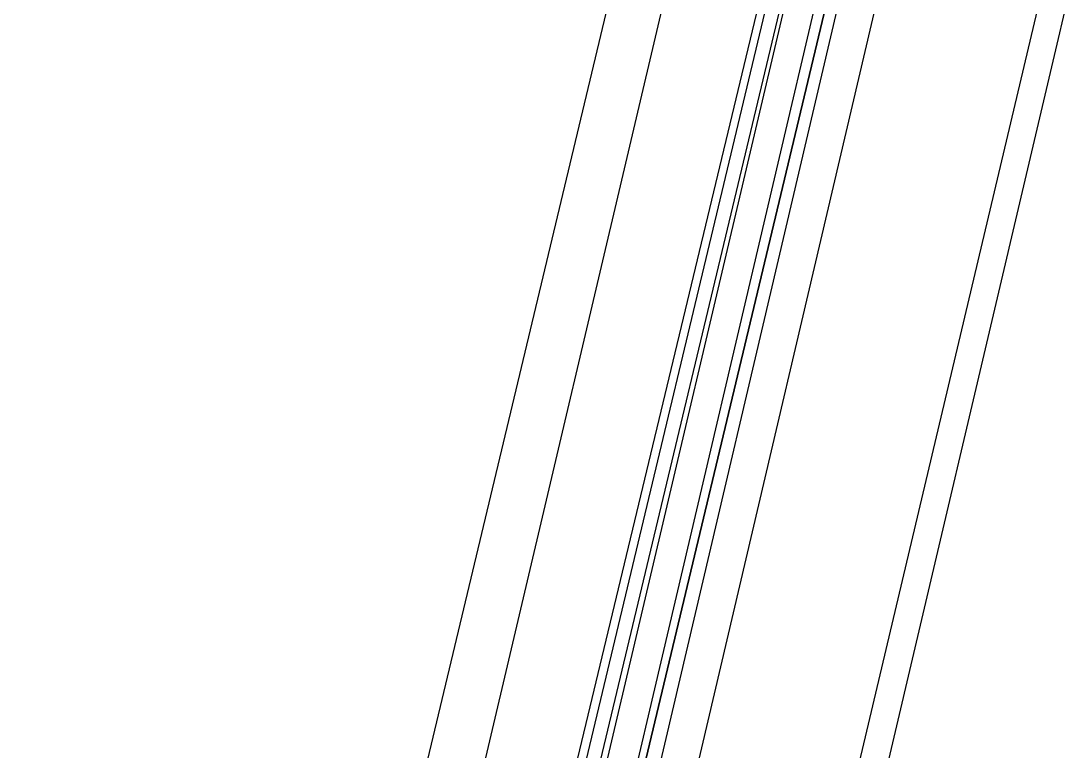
# Model space of a CAD drawing. Header units: feet. Extents: x -84 to 198, y -22 to 181.
# Drawn here: x 118.65 to 120.579, y 84.457 to 85.81 of the extents above; entities that cross this region are included whole.
import ezdxf

# ---------------------------------------------------------------- set-up
doc = ezdxf.new("R2010")
doc.units = ezdxf.units.FT
doc.layers.add('A-LINEA', color=7, linetype='CONTINUOUS')

msp = doc.modelspace()

# ---------------------------------------------------------------- linework, layer by layer
at = {"layer": 'A-LINEA'}
for p, q in [((120.92, 90.8044), (119.2667, 83.8711)), ((121.6667, 90.6311), (120.0267, 83.6978)), ((119.4667, 84.2578), (120.16, 87.2044)), ((119.6267, 84.2178), (120.3333, 87.1644)), ((119.64, 84.2044), (120.3467, 87.1644)), ((119.6667, 84.2044), (120.3733, 87.1644)), ((119.68, 84.2044), (120.3733, 87.1511)), ((120.5333, 87.1244), (119.84, 84.1644))]:
    msp.add_line(p, q, dxfattribs=at)
for points in [[(137.56, 101.5111), (135.7467, 97.9511), (132.9467, 93.1644), (129.2133, 94.0444), (125.48, 94.9378), (124.7867, 91.9644), (124.4, 90.3378), (124.08, 90.4178), (123.04, 90.6578), (121.7867, 90.9511), (118.2, 75.6978), (129.9467, 72.9244)], [(119.7733, 84.1778), (120.48, 87.1911), (120.4667, 87.2044), (119.7467, 84.1911), (120.4667, 87.2044), (120.4533, 87.2044), (120.44, 87.2044), (119.7333, 84.1911)]]:
    msp.add_lwpolyline(points, dxfattribs=at)

doc.saveas('drawing.dxf')
